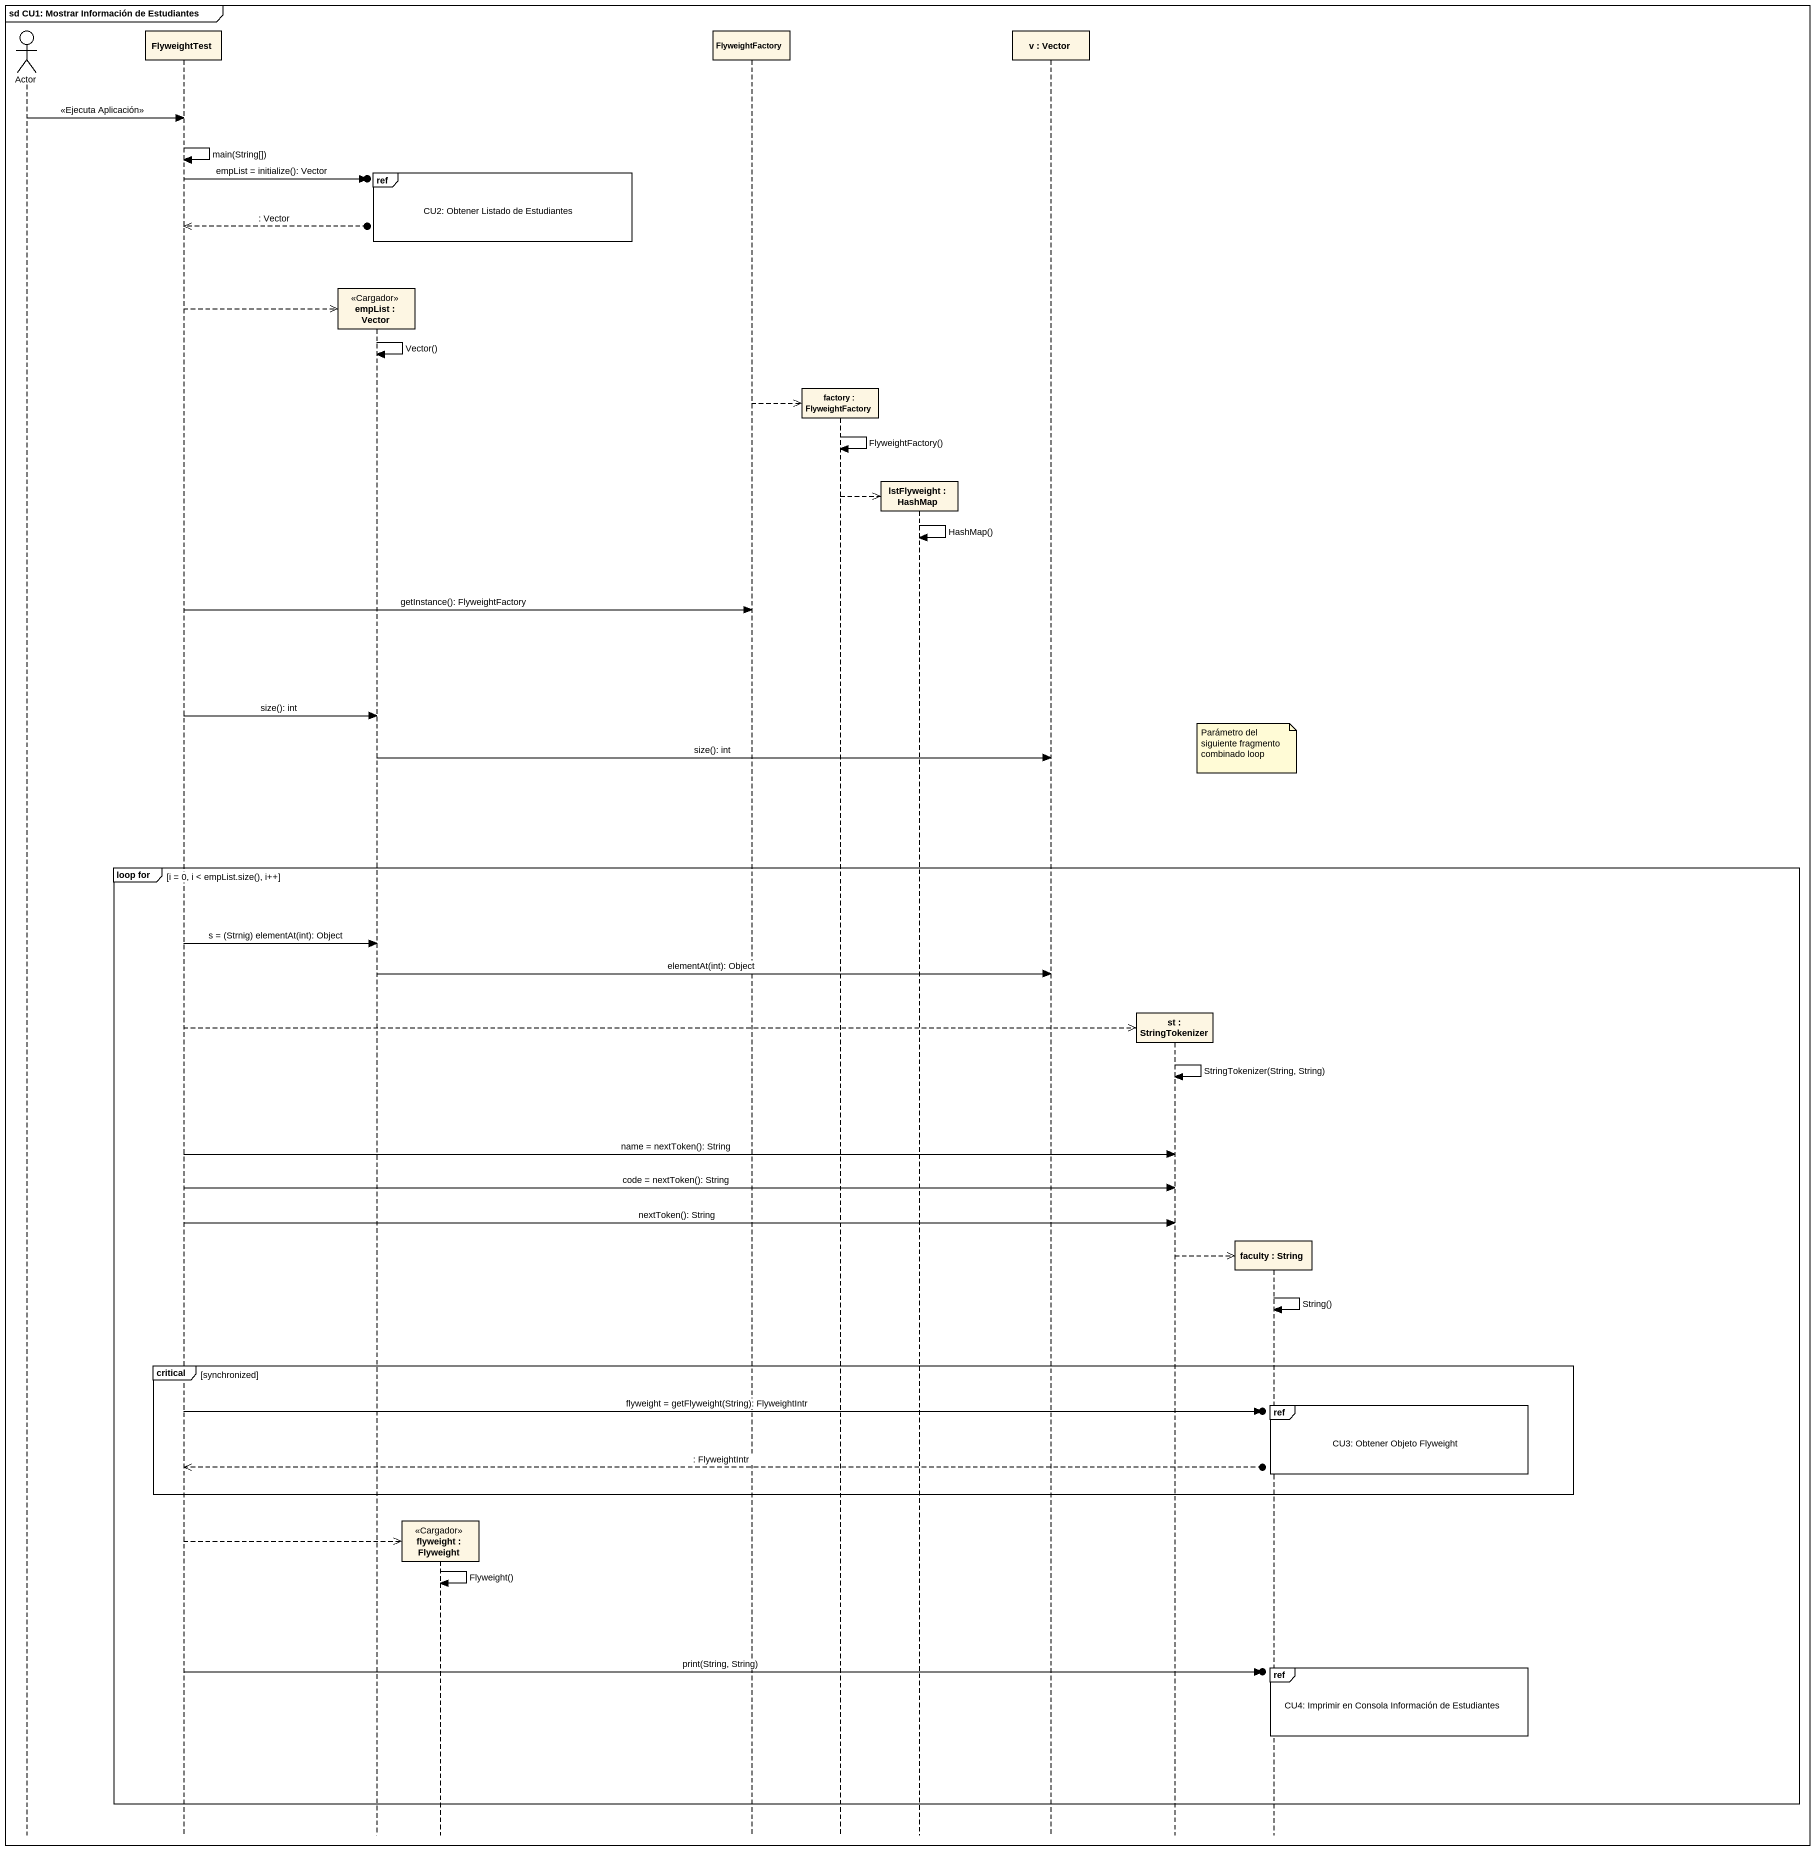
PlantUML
@startuml
mainframe sd CU1: Mostrar Información de Estudiantes
hide footbox
actor "Actor" as Actor_
participant FlyweightTest
participant "empList : Vector" as empList <<Cargador>>
participant "flyweight : Flyweight" as flyweight <<Cargador>>
participant FlyweightFactory
participant "factory : FlyweightFactory" as factory
participant "lstFlyweight : HashMap" as lstFlyweight
participant "v : Vector" as v
participant "st : StringTokenizer" as st
participant "faculty : String" as faculty

Actor_ -> FlyweightTest : <<Ejecuta Aplicación>>
FlyweightTest -> FlyweightTest : main(String[])
ref over empList, flyweight : CU2: Obtener Listado de Estudiantes
FlyweightTest ->o] : empList = initialize(): Vector
FlyweightTest <<--o] : : Vector
FlyweightTest -->> empList **
empList -> empList : Vector()
FlyweightFactory -->> factory **
factory -> factory : FlyweightFactory()
factory -->> lstFlyweight **
lstFlyweight -> lstFlyweight : HashMap()
FlyweightTest -> FlyweightFactory : getInstance(): FlyweightFactory
FlyweightTest -> empList : size(): int
note over faculty : Parámetro del siguiente fragmento combinado loop
empList -> v : size(): int
group loop for [i = 0, i < empList.size(), i++]
  FlyweightTest -> empList : s = (Strnig) elementAt(int): Object
  empList -> v : elementAt(int): Object
  FlyweightTest -->> st **
  st -> st : StringTokenizer(String, String)
  FlyweightTest -> st : name = nextToken(): String
  FlyweightTest -> st : code = nextToken(): String
  FlyweightTest -> st : nextToken(): String
  st -->> faculty **
  faculty -> faculty : String()
  critical synchronized
    ref over faculty : CU3: Obtener Objeto Flyweight
    FlyweightTest ->o] : flyweight = getFlyweight(String): FlyweightIntr
    FlyweightTest <<--o] : : FlyweightIntr
  end
  FlyweightTest -->> flyweight **
  flyweight -> flyweight : Flyweight()
  ref over faculty : CU4: Imprimir en Consola Información de Estudiantes
  FlyweightTest ->o] : print(String, String)
end
@enduml
